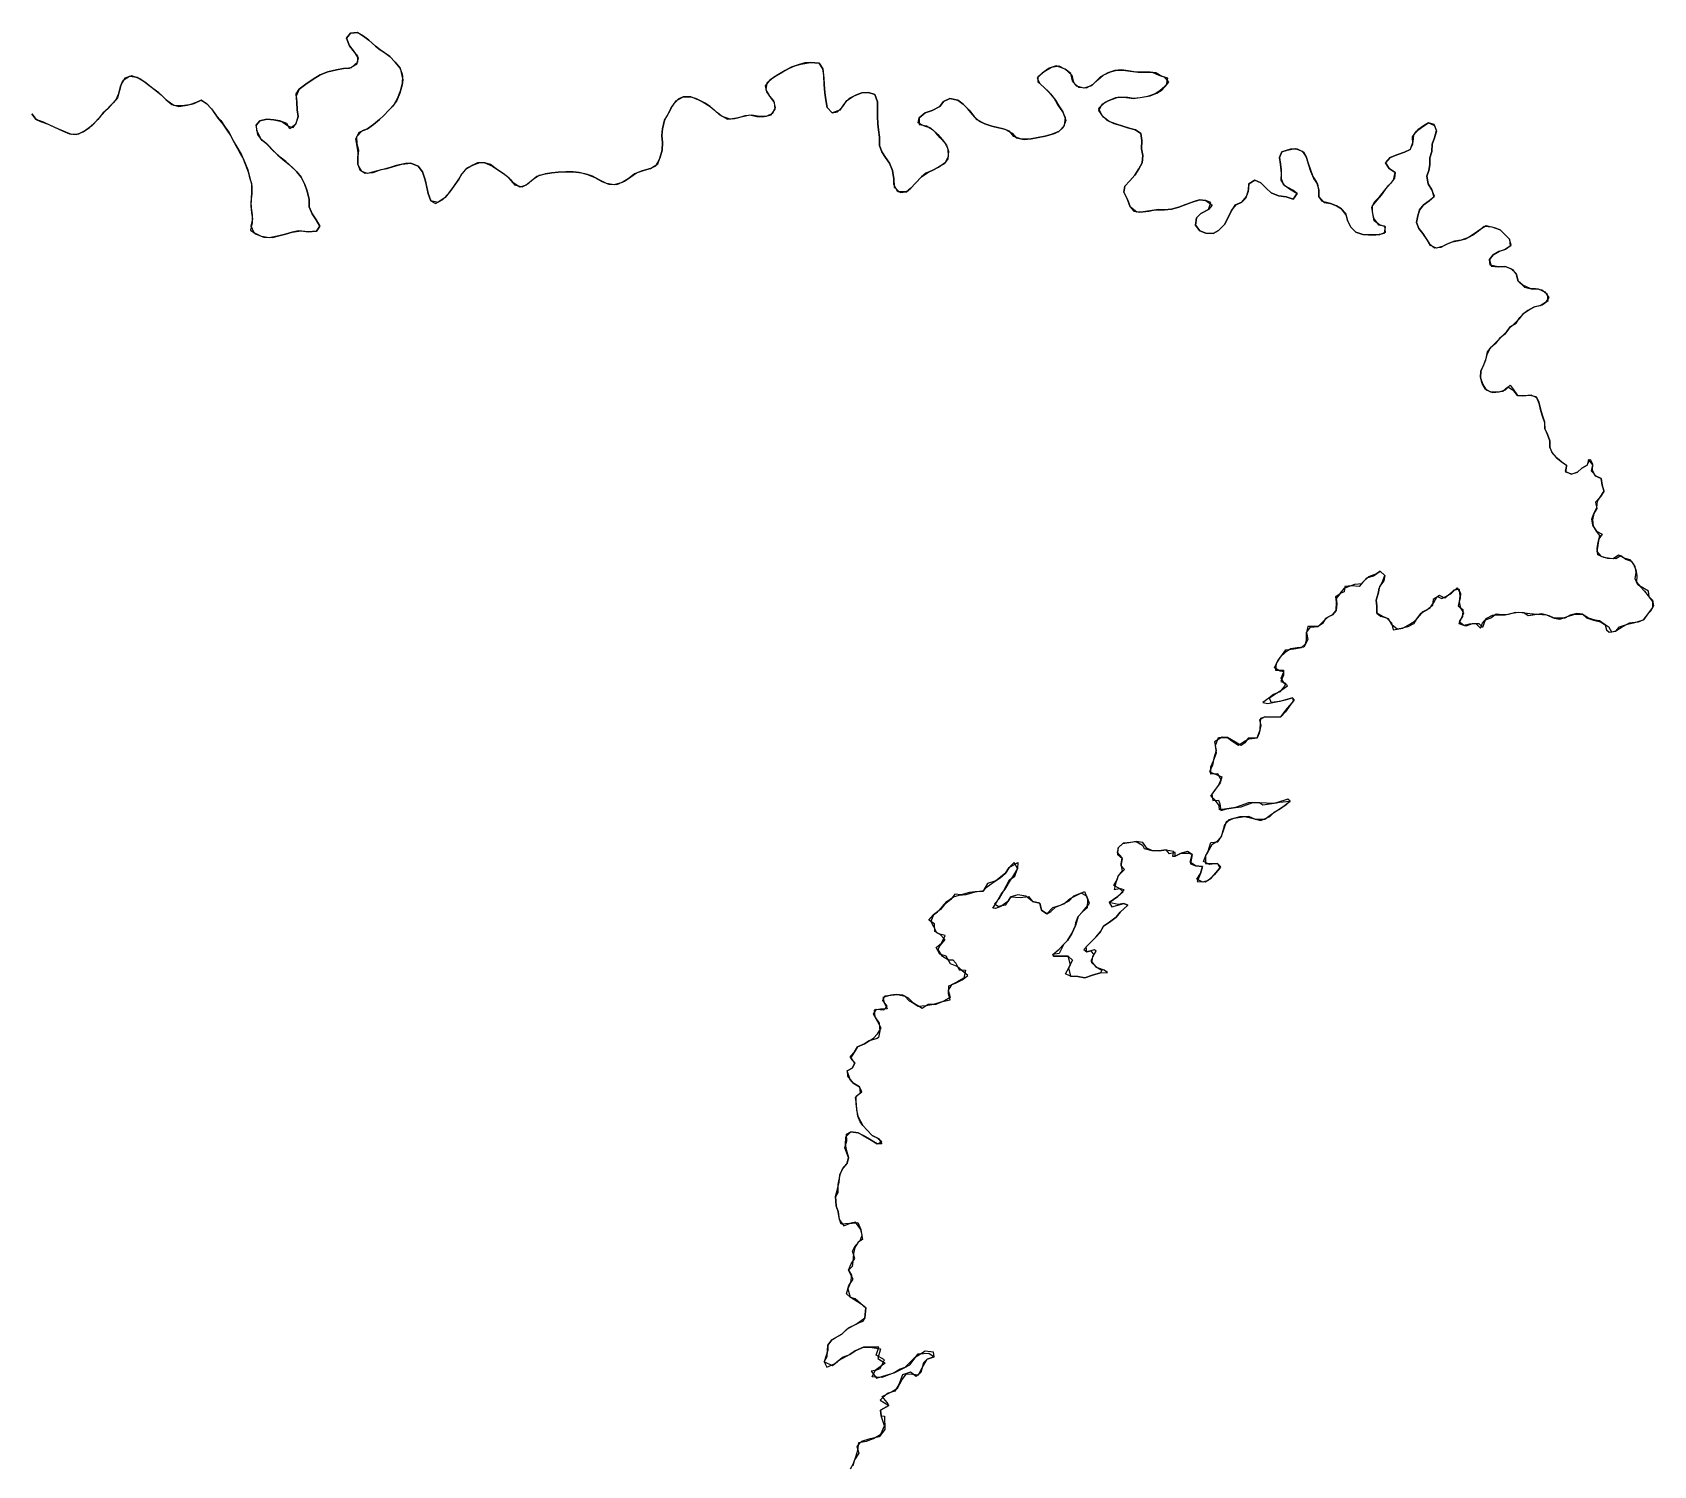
# Model space of a CAD drawing. Extents: x -74 to -34.8, y -33.8 to 5.3.
# Drawn here: x -50.236 to -49.691, y -28.91 to -28.429 of the extents above; entities that cross this region are included whole.
import ezdxf

# ---------------------------------------------------------------- set-up
doc = ezdxf.new("R2010")
doc.units = 0
doc.header["$LTSCALE"] = 2
doc.layers.add('UFEBRASIL', color=7, linetype='Continuous')

msp = doc.modelspace()

# ---------------------------------------------------------------- linework, layer by layer
at = {"layer": 'UFEBRASIL'}
for points in [[(-49.96106, -28.91125), (-49.96006, -28.9094), (-49.95935, -28.90723), (-49.95863, -28.90495), (-49.9583, -28.90242), (-49.95573, -28.90188), (-49.95336, -28.90105), (-49.95096, -28.8996), (-49.94966, -28.89678), (-49.95085, -28.89347), (-49.95106, -28.89151), (-49.94824, -28.89001), (-49.9488, -28.88895), (-49.95043, -28.88693), (-49.94731, -28.8854), (-49.94534, -28.8841), (-49.94373, -28.88125), (-49.94232, -28.87934), (-49.94024, -28.87945), (-49.93822, -28.87965), (-49.937, -28.87733), (-49.9354, -28.87436), (-49.93299, -28.87361), (-49.9332, -28.87209), (-49.93601, -28.87177), (-49.93971, -28.87407), (-49.94281, -28.87723), (-49.94442, -28.87779), (-49.94638, -28.87899), (-49.95053, -28.88059), (-49.95386, -28.88034), (-49.95276, -28.87822), (-49.95116, -28.87758), (-49.94964, -28.87465), (-49.95242, -28.87304), (-49.95153, -28.87039), (-49.95446, -28.87033), (-49.95676, -28.87036), (-49.95952, -28.87158), (-49.96137, -28.87287), (-49.96506, -28.87486), (-49.96714, -28.87669), (-49.96989, -28.87531), (-49.96898, -28.87356), (-49.96872, -28.86967), (-49.96733, -28.86793), (-49.96627, -28.86728), (-49.96402, -28.86597), (-49.96175, -28.8639), (-49.95918, -28.86262), (-49.95626, -28.86055), (-49.956, -28.85712), (-49.95747, -28.8559), (-49.96115, -28.85357), (-49.96239, -28.85242), (-49.96161, -28.84963), (-49.96018, -28.84754), (-49.96181, -28.84456), (-49.96088, -28.84244), (-49.95962, -28.84058), (-49.96037, -28.83814), (-49.95951, -28.8363), (-49.95788, -28.83458), (-49.95717, -28.83275), (-49.95767, -28.83084), (-49.95937, -28.82844), (-49.96143, -28.82881), (-49.96425, -28.82906), (-49.96492, -28.82698), (-49.96519, -28.82488), (-49.96593, -28.82297), (-49.96609, -28.8198), (-49.96551, -28.81735), (-49.9649, -28.81502), (-49.96464, -28.81246), (-49.96349, -28.80999), (-49.96224, -28.80862), (-49.96172, -28.80671), (-49.96303, -28.8034), (-49.96236, -28.80108), (-49.96248, -28.7989), (-49.96098, -28.79807), (-49.95847, -28.79839), (-49.95685, -28.79934), (-49.95473, -28.80059), (-49.95217, -28.80208), (-49.95057, -28.80145), (-49.95225, -28.8001), (-49.95381, -28.79929), (-49.95554, -28.79747), (-49.957, -28.79594), (-49.9578, -28.79473), (-49.95861, -28.79284), (-49.95914, -28.7887), (-49.95923, -28.78611), (-49.95733, -28.78465), (-49.9581, -28.78298), (-49.96029, -28.78161), (-49.9611, -28.7808), (-49.96217, -28.7776), (-49.96052, -28.77674), (-49.95966, -28.77499), (-49.96118, -28.77275), (-49.95975, -28.77119), (-49.95869, -28.76958), (-49.95643, -28.7685), (-49.95478, -28.76753), (-49.95337, -28.7666), (-49.95201, -28.7652), (-49.95078, -28.7633), (-49.95195, -28.7611), (-49.95337, -28.75858), (-49.95241, -28.75693), (-49.94993, -28.75715), (-49.94874, -28.75586), (-49.95029, -28.754), (-49.94954, -28.75242), (-49.94751, -28.75222), (-49.94523, -28.75197), (-49.94287, -28.75258), (-49.94138, -28.75404), (-49.93997, -28.75493), (-49.93835, -28.75586), (-49.93577, -28.75567), (-49.93316, -28.75516), (-49.9307, -28.75443), (-49.92759, -28.75377), (-49.92815, -28.75173), (-49.92808, -28.74905), (-49.92585, -28.74813), (-49.92361, -28.74708), (-49.92174, -28.74554), (-49.92357, -28.74398), (-49.92526, -28.74254), (-49.92755, -28.74167), (-49.92897, -28.7391), (-49.93112, -28.73838), (-49.9323, -28.73615), (-49.93057, -28.73472), (-49.92936, -28.73211), (-49.93108, -28.73174), (-49.93282, -28.73078), (-49.93288, -28.7282), (-49.93475, -28.72697), (-49.93323, -28.72518), (-49.93185, -28.72416), (-49.93036, -28.72259), (-49.92874, -28.72076), (-49.92651, -28.71923), (-49.92455, -28.71861), (-49.9223, -28.71845), (-49.9192, -28.71751), (-49.91631, -28.71705), (-49.91556, -28.71604), (-49.91384, -28.71479), (-49.91083, -28.71275), (-49.90907, -28.71121), (-49.90782, -28.70932), (-49.90495, -28.70761), (-49.90498, -28.70966), (-49.90703, -28.71305), (-49.90795, -28.71377), (-49.90972, -28.71721), (-49.91131, -28.71993), (-49.91279, -28.72157), (-49.91149, -28.72233), (-49.90891, -28.72186), (-49.90724, -28.71919), (-49.90416, -28.71936), (-49.90131, -28.71903), (-49.89998, -28.72072), (-49.89754, -28.72131), (-49.89694, -28.72367), (-49.89521, -28.72484), (-49.89381, -28.72405), (-49.89222, -28.72262), (-49.88951, -28.72151), (-49.88737, -28.71975), (-49.88447, -28.71833), (-49.88255, -28.71739), (-49.88156, -28.71994), (-49.88158, -28.72289), (-49.88316, -28.72424), (-49.88467, -28.72582), (-49.88556, -28.72878), (-49.88679, -28.7315), (-49.88819, -28.73387), (-49.88944, -28.73511), (-49.89106, -28.73821), (-49.89315, -28.73854), (-49.89295, -28.73908), (-49.8899, -28.7391), (-49.88802, -28.7391), (-49.88657, -28.74045), (-49.88788, -28.74296), (-49.88724, -28.74586), (-49.88476, -28.74594), (-49.88239, -28.74642), (-49.87988, -28.74545), (-49.87716, -28.7447), (-49.87479, -28.74463), (-49.87596, -28.74384), (-49.87819, -28.74306), (-49.8801, -28.74129), (-49.87972, -28.73924), (-49.87861, -28.73744), (-49.87917, -28.73698), (-49.88178, -28.7376), (-49.88199, -28.736), (-49.88028, -28.73431), (-49.87873, -28.73267), (-49.87706, -28.73069), (-49.8761, -28.72906), (-49.87409, -28.72773), (-49.87183, -28.72596), (-49.87055, -28.72432), (-49.86802, -28.72196), (-49.86935, -28.72142), (-49.87123, -28.72178), (-49.87425, -28.72104), (-49.87137, -28.71902), (-49.86923, -28.7168), (-49.87076, -28.71641), (-49.87272, -28.71535), (-49.87142, -28.71329), (-49.87123, -28.71216), (-49.86903, -28.71004), (-49.87019, -28.70872), (-49.86977, -28.70647), (-49.87131, -28.7051), (-49.87124, -28.7027), (-49.86938, -28.70102), (-49.86709, -28.70087), (-49.86514, -28.7006), (-49.86306, -28.70185), (-49.86251, -28.7029), (-49.85995, -28.70364), (-49.85743, -28.70369), (-49.85505, -28.70335), (-49.8526, -28.70385), (-49.85295, -28.70553), (-49.85209, -28.7055), (-49.85011, -28.70451), (-49.84746, -28.70448), (-49.84634, -28.70493), (-49.84694, -28.70812), (-49.84529, -28.70873), (-49.84294, -28.70901), (-49.84359, -28.71139), (-49.8447, -28.714), (-49.84204, -28.71417), (-49.84003, -28.7129), (-49.83838, -28.71109), (-49.83674, -28.70905), (-49.83789, -28.70803), (-49.84056, -28.7083), (-49.84257, -28.7073), (-49.84169, -28.70507), (-49.84102, -28.70381), (-49.84014, -28.70098), (-49.83777, -28.70072), (-49.83657, -28.69903), (-49.83599, -28.69728), (-49.83487, -28.69393), (-49.8324, -28.69282), (-49.82868, -28.69218), (-49.82631, -28.6928), (-49.82335, -28.69351), (-49.82032, -28.69216), (-49.81882, -28.69076), (-49.81668, -28.68957), (-49.8135, -28.68705), (-49.81421, -28.68637), (-49.81805, -28.68762), (-49.81918, -28.68785), (-49.82368, -28.68767), (-49.82594, -28.68747), (-49.82744, -28.68765), (-49.83185, -28.68913), (-49.83477, -28.68961), (-49.83717, -28.68997), (-49.83733, -28.68848), (-49.83849, -28.68678), (-49.84011, -28.68536), (-49.83879, -28.68351), (-49.83752, -28.68183), (-49.83667, -28.67976), (-49.83771, -28.67784), (-49.84009, -28.67801), (-49.84012, -28.67548), (-49.83925, -28.67348), (-49.83822, -28.67088), (-49.83852, -28.66832), (-49.83751, -28.66573), (-49.83446, -28.66568), (-49.83299, -28.66679), (-49.83078, -28.66823), (-49.82874, -28.66686), (-49.82718, -28.66618), (-49.82458, -28.66574), (-49.82357, -28.66311), (-49.82344, -28.6608), (-49.82333, -28.65917), (-49.82201, -28.65877), (-49.82057, -28.65874), (-49.81654, -28.65874), (-49.81486, -28.65653), (-49.81357, -28.65489), (-49.81197, -28.65312), (-49.81264, -28.65234), (-49.815, -28.65308), (-49.81691, -28.65357), (-49.81986, -28.65394), (-49.82043, -28.65241), (-49.81863, -28.65115), (-49.81662, -28.64989), (-49.81433, -28.64833), (-49.81548, -28.64744), (-49.81648, -28.64572), (-49.8156, -28.6436), (-49.81686, -28.64346), (-49.81867, -28.64234), (-49.81756, -28.63992), (-49.81601, -28.63783), (-49.81488, -28.6362), (-49.81224, -28.6359), (-49.80966, -28.63547), (-49.80826, -28.63429), (-49.80798, -28.63292), (-49.80792, -28.63042), (-49.80668, -28.62859), (-49.80402, -28.62837), (-49.80226, -28.62666), (-49.80074, -28.62522), (-49.7992, -28.62452), (-49.79796, -28.62305), (-49.79792, -28.62023), (-49.79814, -28.61834), (-49.79666, -28.61734), (-49.79525, -28.61556), (-49.79392, -28.61504), (-49.79173, -28.61423), (-49.78941, -28.61402), (-49.78775, -28.61211), (-49.78542, -28.61142), (-49.78324, -28.60981), (-49.78164, -28.61131), (-49.78203, -28.61311), (-49.78345, -28.61503), (-49.78391, -28.61735), (-49.78463, -28.61956), (-49.78434, -28.62154), (-49.7844, -28.62397), (-49.78307, -28.6249), (-49.78109, -28.62556), (-49.7794, -28.62722), (-49.7789, -28.62948), (-49.77564, -28.62898), (-49.77325, -28.62761), (-49.77144, -28.62652), (-49.76987, -28.62477), (-49.76884, -28.6234), (-49.7665, -28.62224), (-49.76521, -28.62032), (-49.76414, -28.61835), (-49.76248, -28.61898), (-49.76115, -28.61835), (-49.75925, -28.61721), (-49.75736, -28.61541), (-49.75626, -28.61728), (-49.75636, -28.61889), (-49.757, -28.62145), (-49.75552, -28.62275), (-49.75556, -28.62503), (-49.75665, -28.62673), (-49.75513, -28.62796), (-49.75318, -28.62755), (-49.75113, -28.62738), (-49.74955, -28.62895), (-49.74887, -28.62729), (-49.74739, -28.62557), (-49.74554, -28.62461), (-49.74347, -28.62445), (-49.74128, -28.6245), (-49.73904, -28.62398), (-49.7368, -28.62361), (-49.73464, -28.62386), (-49.73222, -28.62415), (-49.73176, -28.62416), (-49.72741, -28.62452), (-49.72479, -28.62557), (-49.72289, -28.62591), (-49.72036, -28.62502), (-49.71785, -28.62425), (-49.71526, -28.62422), (-49.7139, -28.62547), (-49.71163, -28.62634), (-49.70927, -28.62688), (-49.70768, -28.62781), (-49.70723, -28.62948), (-49.7063, -28.63028), (-49.70414, -28.63003), (-49.7029, -28.62853), (-49.70018, -28.62766), (-49.69773, -28.62705), (-49.6948, -28.62614), (-49.69293, -28.62374), (-49.69167, -28.62207), (-49.69166, -28.62), (-49.6929, -28.61849), (-49.69318, -28.61654), (-49.695, -28.61548), (-49.69676, -28.61448), (-49.69759, -28.61246), (-49.69725, -28.61029), (-49.69764, -28.60825), (-49.69874, -28.60657), (-49.70076, -28.60593), (-49.70237, -28.60466), (-49.70405, -28.60564), (-49.70605, -28.60556), (-49.70813, -28.60523), (-49.71019, -28.60434), (-49.71036, -28.60221), (-49.71002, -28.6001), (-49.70949, -28.59784), (-49.71059, -28.59638), (-49.71186, -28.59444), (-49.71217, -28.59233), (-49.7115, -28.59051), (-49.7105, -28.58852), (-49.7102, -28.58634), (-49.70914, -28.58463), (-49.70805, -28.58283), (-49.7087, -28.58092), (-49.70899, -28.57875), (-49.71074, -28.57791), (-49.71229, -28.57624), (-49.7118, -28.5741), (-49.71327, -28.57238), (-49.71373, -28.57422), (-49.71553, -28.57522), (-49.71695, -28.57665), (-49.71882, -28.57722), (-49.72092, -28.57663), (-49.72057, -28.57451), (-49.72222, -28.57323), (-49.72382, -28.57192), (-49.72525, -28.57046), (-49.72623, -28.56817), (-49.72628, -28.56608), (-49.727, -28.56397), (-49.72783, -28.56216), (-49.72791, -28.56007), (-49.72856, -28.55815), (-49.72925, -28.55604), (-49.72979, -28.55354), (-49.7306, -28.55159), (-49.73249, -28.55076), (-49.73476, -28.55097), (-49.73713, -28.55086), (-49.73838, -28.54931), (-49.74033, -28.54808), (-49.74203, -28.54951), (-49.74404, -28.54977), (-49.74606, -28.54978), (-49.74787, -28.54871), (-49.74899, -28.54679), (-49.74949, -28.54467), (-49.74945, -28.54273), (-49.74842, -28.54059), (-49.74769, -28.53846), (-49.74715, -28.5362), (-49.7459, -28.5345), (-49.74404, -28.53268), (-49.74234, -28.53105), (-49.74072, -28.52934), (-49.73948, -28.52764), (-49.73757, -28.52652), (-49.7363, -28.52469), (-49.73474, -28.52314), (-49.73304, -28.52197), (-49.73119, -28.52102), (-49.72879, -28.52037), (-49.72687, -28.51893), (-49.72702, -28.51695), (-49.7289, -28.5155), (-49.7311, -28.51508), (-49.73291, -28.51497), (-49.73538, -28.51386), (-49.73685, -28.51249), (-49.73759, -28.50989), (-49.73927, -28.50829), (-49.74148, -28.5076), (-49.74358, -28.5077), (-49.74625, -28.50713), (-49.74653, -28.50523), (-49.74528, -28.50361), (-49.74313, -28.50239), (-49.7412, -28.50175), (-49.73927, -28.50033), (-49.73982, -28.49836), (-49.74119, -28.49699), (-49.74298, -28.49525), (-49.74485, -28.49454), (-49.74767, -28.4939), (-49.74971, -28.49524), (-49.75169, -28.49661), (-49.75353, -28.4978), (-49.75607, -28.49867), (-49.75832, -28.49909), (-49.76033, -28.49978), (-49.76211, -28.50077), (-49.76437, -28.50135), (-49.76631, -28.50046), (-49.7675, -28.49859), (-49.76886, -28.49646), (-49.7703, -28.4948), (-49.77103, -28.49281), (-49.7706, -28.49052), (-49.76994, -28.48815), (-49.76874, -28.48696), (-49.76683, -28.48555), (-49.76501, -28.4839), (-49.76585, -28.48183), (-49.76712, -28.47978), (-49.76752, -28.4772), (-49.76685, -28.47531), (-49.76659, -28.4734), (-49.76659, -28.47106), (-49.76584, -28.46894), (-49.76581, -28.46648), (-49.76504, -28.46433), (-49.76428, -28.46187), (-49.76506, -28.45984), (-49.767, -28.45934), (-49.76863, -28.46032), (-49.77056, -28.4617), (-49.77208, -28.46336), (-49.77223, -28.46569), (-49.77321, -28.46823), (-49.77509, -28.46919), (-49.7773, -28.46995), (-49.77989, -28.47095), (-49.78142, -28.47277), (-49.78022, -28.47467), (-49.7782, -28.476), (-49.77837, -28.47792), (-49.77974, -28.47969), (-49.78161, -28.48166), (-49.78288, -28.48355), (-49.7844, -28.48522), (-49.78589, -28.48723), (-49.7859, -28.48929), (-49.78537, -28.49155), (-49.78381, -28.49358), (-49.78183, -28.49388), (-49.78154, -28.49616), (-49.78346, -28.49687), (-49.78635, -28.49696), (-49.78907, -28.49675), (-49.79146, -28.49605), (-49.79313, -28.49439), (-49.79425, -28.49205), (-49.79455, -28.49041), (-49.79623, -28.48817), (-49.79795, -28.48716), (-49.7999, -28.48634), (-49.80257, -28.48572), (-49.80384, -28.48401), (-49.80381, -28.48177), (-49.80422, -28.47985), (-49.80546, -28.47796), (-49.80648, -28.4756), (-49.80733, -28.4732), (-49.80782, -28.47133), (-49.80878, -28.46922), (-49.81099, -28.46812), (-49.81339, -28.4681), (-49.81628, -28.46904), (-49.81703, -28.47091), (-49.81666, -28.47316), (-49.81647, -28.47513), (-49.81648, -28.47798), (-49.81584, -28.47993), (-49.81369, -28.48144), (-49.81109, -28.48309), (-49.81244, -28.48494), (-49.81478, -28.48413), (-49.81741, -28.48381), (-49.8198, -28.48284), (-49.82151, -28.48121), (-49.82326, -28.47947), (-49.82532, -28.47851), (-49.82728, -28.4798), (-49.82756, -28.48238), (-49.8284, -28.48475), (-49.82973, -28.48592), (-49.83207, -28.48694), (-49.8331, -28.48878), (-49.83429, -28.49106), (-49.8355, -28.49347), (-49.83755, -28.49544), (-49.83934, -28.49649), (-49.84173, -28.49631), (-49.84381, -28.49554), (-49.84526, -28.49372), (-49.84488, -28.49118), (-49.84343, -28.48976), (-49.84091, -28.48836), (-49.84008, -28.48601), (-49.8418, -28.4854), (-49.84393, -28.4852), (-49.84567, -28.48576), (-49.84852, -28.48672), (-49.85079, -28.48765), (-49.85328, -28.48828), (-49.85561, -28.48848), (-49.8576, -28.48842), (-49.85995, -28.48872), (-49.86287, -28.48923), (-49.86499, -28.48925), (-49.86715, -28.48748), (-49.86812, -28.48508), (-49.86931, -28.48259), (-49.86902, -28.48063), (-49.86728, -28.47876), (-49.86566, -28.47684), (-49.86427, -28.47479), (-49.8632, -28.4727), (-49.86295, -28.47033), (-49.86333, -28.46803), (-49.86331, -28.46527), (-49.86357, -28.46285), (-49.86543, -28.46167), (-49.86722, -28.46126), (-49.86966, -28.46046), (-49.87173, -28.45979), (-49.87428, -28.45884), (-49.87617, -28.45742), (-49.87775, -28.45516), (-49.87654, -28.453), (-49.87465, -28.45197), (-49.87194, -28.45084), (-49.86928, -28.4507), (-49.86611, -28.4511), (-49.86317, -28.45072), (-49.86051, -28.45023), (-49.8582, -28.44933), (-49.85649, -28.4482), (-49.85498, -28.44658), (-49.85449, -28.44429), (-49.85656, -28.44381), (-49.85854, -28.44251), (-49.86044, -28.44228), (-49.8629, -28.44226), (-49.86518, -28.44226), (-49.86785, -28.44187), (-49.87022, -28.44156), (-49.87235, -28.44174), (-49.87463, -28.44251), (-49.87714, -28.44382), (-49.87856, -28.44537), (-49.88022, -28.44693), (-49.88274, -28.44768), (-49.88507, -28.44697), (-49.88652, -28.44523), (-49.88714, -28.44277), (-49.88902, -28.44129), (-49.89201, -28.44019), (-49.89435, -28.441), (-49.89676, -28.44263), (-49.89844, -28.44437), (-49.89749, -28.44616), (-49.89565, -28.44794), (-49.89394, -28.44953), (-49.89226, -28.45175), (-49.89115, -28.45362), (-49.88982, -28.45559), (-49.88874, -28.45851), (-49.88965, -28.46092), (-49.89119, -28.46218), (-49.89369, -28.4632), (-49.89578, -28.46381), (-49.89804, -28.46419), (-49.90042, -28.46471), (-49.90362, -28.46478), (-49.90623, -28.46392), (-49.90772, -28.46215), (-49.90985, -28.46132), (-49.9113, -28.46101), (-49.91361, -28.46045), (-49.91595, -28.45962), (-49.9186, -28.45826), (-49.92017, -28.45651), (-49.92178, -28.45451), (-49.92323, -28.45299), (-49.92504, -28.45167), (-49.92779, -28.45116), (-49.92983, -28.45212), (-49.93108, -28.45382), (-49.93367, -28.45514), (-49.936, -28.45598), (-49.93805, -28.45763), (-49.93806, -28.45991), (-49.93555, -28.46037), (-49.93356, -28.4616), (-49.93179, -28.46326), (-49.93036, -28.46496), (-49.92887, -28.46682), (-49.9282, -28.46883), (-49.92844, -28.47141), (-49.92968, -28.47308), (-49.93149, -28.47417), (-49.93367, -28.47537), (-49.93575, -28.47623), (-49.93727, -28.47746), (-49.93927, -28.47953), (-49.94084, -28.48124), (-49.94232, -28.48243), (-49.94517, -28.48243), (-49.94659, -28.48004), (-49.94653, -28.47809), (-49.947, -28.47535), (-49.94796, -28.47287), (-49.94936, -28.47098), (-49.95053, -28.4691), (-49.95135, -28.46693), (-49.95135, -28.46417), (-49.95169, -28.46162), (-49.9519, -28.45966), (-49.95207, -28.45719), (-49.95208, -28.45497), (-49.95203, -28.45224), (-49.95291, -28.44984), (-49.95507, -28.44913), (-49.95732, -28.44926), (-49.95913, -28.4499), (-49.96153, -28.45113), (-49.96328, -28.45306), (-49.96472, -28.45508), (-49.96723, -28.45591), (-49.9689, -28.4542), (-49.96943, -28.45159), (-49.96971, -28.44929), (-49.96996, -28.44645), (-49.97004, -28.44342), (-49.97043, -28.44122), (-49.97159, -28.43926), (-49.9745, -28.439), (-49.97645, -28.43921), (-49.97866, -28.43983), (-49.98098, -28.44064), (-49.98303, -28.44175), (-49.98496, -28.44285), (-49.98696, -28.44404), (-49.98922, -28.44601), (-49.98952, -28.44822), (-49.98834, -28.45035), (-49.98697, -28.4519), (-49.98636, -28.45414), (-49.98724, -28.45613), (-49.98939, -28.45715), (-49.9916, -28.45724), (-49.9942, -28.45671), (-49.9966, -28.45698), (-49.99871, -28.45762), (-50.00152, -28.45808), (-50.00419, -28.45719), (-50.00605, -28.45572), (-50.00819, -28.45378), (-50.00987, -28.45275), (-50.01203, -28.45168), (-50.01474, -28.45058), (-50.01723, -28.45062), (-50.019, -28.45142), (-50.02082, -28.45347), (-50.02217, -28.45601), (-50.02357, -28.45841), (-50.02424, -28.46133), (-50.02443, -28.46361), (-50.02423, -28.46592), (-50.02438, -28.46848), (-50.02509, -28.4712), (-50.02653, -28.47384), (-50.02828, -28.47464), (-50.03106, -28.47548), (-50.03364, -28.47645), (-50.03541, -28.47794), (-50.03775, -28.47937), (-50.04045, -28.48013), (-50.04308, -28.47963), (-50.04532, -28.47856), (-50.04775, -28.47721), (-50.04936, -28.47665), (-50.05219, -28.47603), (-50.05417, -28.47581), (-50.0567, -28.47578), (-50.05921, -28.4759), (-50.06134, -28.47606), (-50.06354, -28.47647), (-50.06639, -28.4773), (-50.06828, -28.47895), (-50.06997, -28.48028), (-50.07218, -28.48087), (-50.07433, -28.4795), (-50.07566, -28.47785), (-50.07775, -28.47629), (-50.08009, -28.47472), (-50.08199, -28.47335), (-50.08385, -28.47277), (-50.08634, -28.47269), (-50.08793, -28.47347), (-50.09034, -28.47499), (-50.09158, -28.47646), (-50.09258, -28.47821), (-50.09368, -28.47984), (-50.09537, -28.48216), (-50.09718, -28.48438), (-50.09968, -28.48604), (-50.10207, -28.48549), (-50.10296, -28.48302), (-50.10346, -28.48035), (-50.10396, -28.47845), (-50.10479, -28.47573), (-50.10625, -28.47391), (-50.10869, -28.47288), (-50.11055, -28.47294), (-50.11368, -28.47361), (-50.11568, -28.4743), (-50.11769, -28.47483), (-50.12041, -28.47559), (-50.12328, -28.47636), (-50.1252, -28.47567), (-50.12655, -28.47327), (-50.12658, -28.47135), (-50.12637, -28.46935), (-50.1267, -28.46711), (-50.12715, -28.46467), (-50.12605, -28.46244), (-50.12326, -28.46136), (-50.12124, -28.45983), (-50.11928, -28.45815), (-50.11784, -28.4568), (-50.11608, -28.45506), (-50.11435, -28.45311), (-50.11322, -28.45112), (-50.11219, -28.4486), (-50.1115, -28.44597), (-50.11143, -28.44352), (-50.11149, -28.44303), (-50.1123, -28.44101), (-50.11394, -28.43898), (-50.11579, -28.43709), (-50.11908, -28.43482), (-50.12056, -28.43357), (-50.1228, -28.43158), (-50.1246, -28.43016), (-50.12678, -28.42896), (-50.12904, -28.4292), (-50.13035, -28.43094), (-50.12933, -28.43347), (-50.12809, -28.43504), (-50.1264, -28.43762), (-50.12693, -28.43973), (-50.1294, -28.44102), (-50.13129, -28.44112), (-50.13369, -28.44152), (-50.13662, -28.44224), (-50.13921, -28.4432), (-50.14156, -28.44464), (-50.14402, -28.44628), (-50.14628, -28.44799), (-50.14729, -28.45033), (-50.14704, -28.45234), (-50.14689, -28.45491), (-50.14661, -28.45723), (-50.14748, -28.45988), (-50.14937, -28.46127), (-50.15039, -28.45958), (-50.15277, -28.45867), (-50.15478, -28.45833), (-50.15707, -28.45804), (-50.15945, -28.4586), (-50.16071, -28.4601), (-50.16059, -28.46186), (-50.15915, -28.4647), (-50.15744, -28.46599), (-50.1555, -28.46815), (-50.15342, -28.47016), (-50.15182, -28.47155), (-50.14946, -28.47342), (-50.14703, -28.47576), (-50.14557, -28.47757), (-50.14435, -28.48007), (-50.14352, -28.48221), (-50.14282, -28.48501), (-50.14286, -28.48752), (-50.14187, -28.48982), (-50.14054, -28.49185), (-50.13926, -28.49395), (-50.14046, -28.49568), (-50.1432, -28.49589), (-50.14643, -28.49554), (-50.14861, -28.49598), (-50.15079, -28.49668), (-50.1531, -28.49722), (-50.15634, -28.49791), (-50.15888, -28.49745), (-50.16137, -28.49628), (-50.16232, -28.49399), (-50.16184, -28.49159), (-50.16212, -28.48952), (-50.16237, -28.48713), (-50.16223, -28.48491), (-50.1621, -28.4823), (-50.1621, -28.47984), (-50.16276, -28.47777), (-50.16316, -28.4762), (-50.16415, -28.4735), (-50.16514, -28.4709), (-50.16622, -28.46904), (-50.16783, -28.46628), (-50.1692, -28.46354), (-50.17043, -28.46174), (-50.17175, -28.45973), (-50.17338, -28.45775), (-50.17515, -28.45529), (-50.17691, -28.45332), (-50.17912, -28.45175), (-50.18077, -28.4525), (-50.18307, -28.45329), (-50.18562, -28.45363), (-50.18831, -28.45349), (-50.19018, -28.45211), (-50.19166, -28.45075), (-50.19339, -28.44926), (-50.1958, -28.44746), (-50.19757, -28.44598), (-50.19977, -28.4445), (-50.20241, -28.44351), (-50.20477, -28.44436), (-50.20597, -28.44631), (-50.20661, -28.4485), (-50.20724, -28.4509), (-50.2087, -28.45255), (-50.2104, -28.45446), (-50.2122, -28.45612), (-50.21389, -28.4582), (-50.21584, -28.46032), (-50.21783, -28.46178), (-50.22037, -28.46314), (-50.22265, -28.46327), (-50.2246, -28.46243), (-50.22753, -28.4612), (-50.22946, -28.46029), (-50.23209, -28.45913), (-50.23451, -28.45817), (-50.23603, -28.45625)], [(-50.23603, -28.45625), (-50.23451, -28.45817), (-50.23305, -28.45885), (-50.2305, -28.4598), (-50.2284, -28.46076), (-50.22575, -28.46196), (-50.22335, -28.46301), (-50.22114, -28.46324), (-50.21874, -28.46235), (-50.21661, -28.46089), (-50.21466, -28.459), (-50.21277, -28.45683), (-50.21105, -28.45502), (-50.20926, -28.45316), (-50.20768, -28.45149), (-50.20677, -28.44947), (-50.20627, -28.44706), (-50.20529, -28.44499), (-50.20324, -28.44359), (-50.20066, -28.44402), (-50.19832, -28.44539), (-50.19667, -28.44669), (-50.1944, -28.44848), (-50.19258, -28.44996), (-50.19104, -28.45147), (-50.18894, -28.45317), (-50.18669, -28.4538), (-50.18386, -28.45338), (-50.1815, -28.45282), (-50.17912, -28.45175), (-50.17748, -28.45273), (-50.17571, -28.45466), (-50.174, -28.45691), (-50.17256, -28.45855), (-50.17104, -28.46076), (-50.16978, -28.46261), (-50.16841, -28.46531), (-50.16684, -28.46797), (-50.16556, -28.47004), (-50.16445, -28.47267), (-50.16352, -28.47506), (-50.16276, -28.47777), (-50.16207, -28.48047), (-50.16209, -28.48319), (-50.16242, -28.48581), (-50.16231, -28.48786), (-50.16203, -28.49022), (-50.16202, -28.4929), (-50.16262, -28.49532), (-50.16068, -28.49669), (-50.15804, -28.49765), (-50.15519, -28.49781), (-50.1531, -28.49722), (-50.15079, -28.49668), (-50.14861, -28.49598), (-50.14555, -28.49555), (-50.1432, -28.49589), (-50.14046, -28.49568), (-50.13926, -28.49395), (-50.14054, -28.49185), (-50.14187, -28.48982), (-50.14286, -28.48752), (-50.14282, -28.48501), (-50.14352, -28.48221), (-50.14435, -28.48002), (-50.14557, -28.47757), (-50.14703, -28.47576), (-50.14837, -28.47439), (-50.15069, -28.47233), (-50.15259, -28.47083), (-50.15465, -28.46898), (-50.15675, -28.46675), (-50.15863, -28.46522), (-50.16011, -28.46321), (-50.16071, -28.4601), (-50.15945, -28.4586), (-50.15707, -28.45804), (-50.15478, -28.45833), (-50.15201, -28.45888), (-50.14979, -28.46047), (-50.14826, -28.46093), (-50.14724, -28.45949), (-50.14661, -28.45723), (-50.14689, -28.45491), (-50.14704, -28.45234), (-50.14728, -28.44953), (-50.14628, -28.44799), (-50.14402, -28.44628), (-50.14156, -28.44464), (-50.13921, -28.4432), (-50.13662, -28.44224), (-50.13369, -28.44152), (-50.13129, -28.44112), (-50.12862, -28.44075), (-50.12648, -28.4388), (-50.12657, -28.43688), (-50.12809, -28.43504), (-50.12933, -28.43347), (-50.13035, -28.43094), (-50.12904, -28.4292), (-50.12657, -28.42902), (-50.1246, -28.43016), (-50.1228, -28.43158), (-50.12056, -28.43357), (-50.11908, -28.43482), (-50.11763, -28.4357), (-50.11579, -28.43709), (-50.11394, -28.43898), (-50.1123, -28.44101), (-50.11137, -28.4449), (-50.11162, -28.44653), (-50.11239, -28.44936), (-50.11348, -28.45178), (-50.11492, -28.45381), (-50.11608, -28.45506), (-50.11784, -28.4568), (-50.11928, -28.45815), (-50.12124, -28.45983), (-50.12326, -28.46136), (-50.12504, -28.46199), (-50.12703, -28.46398), (-50.12687, -28.46641), (-50.12635, -28.46853), (-50.12652, -28.4707), (-50.12655, -28.47327), (-50.12583, -28.4751), (-50.12402, -28.47626), (-50.12137, -28.47597), (-50.11868, -28.47498), (-50.11668, -28.47465), (-50.11459, -28.47392), (-50.11178, -28.47316), (-50.10869, -28.47288), (-50.10625, -28.47391), (-50.10479, -28.47573), (-50.10396, -28.47845), (-50.10337, -28.481), (-50.10296, -28.48302), (-50.10207, -28.48549), (-50.10042, -28.48635), (-50.09799, -28.48503), (-50.09593, -28.48295), (-50.09427, -28.4807), (-50.09258, -28.47821), (-50.09158, -28.47646), (-50.08977, -28.47447), (-50.08793, -28.47347), (-50.08557, -28.47262), (-50.08385, -28.47277), (-50.08131, -28.47383), (-50.07948, -28.47509), (-50.07718, -28.47667), (-50.07515, -28.47849), (-50.0739, -28.48013), (-50.0714, -28.48081), (-50.06925, -28.47964), (-50.06763, -28.47825), (-50.06561, -28.47686), (-50.06354, -28.47647), (-50.06134, -28.47606), (-50.05921, -28.4759), (-50.0567, -28.47578), (-50.05417, -28.47581), (-50.05138, -28.47609), (-50.04936, -28.47665), (-50.04699, -28.47763), (-50.04465, -28.47901), (-50.04222, -28.47994), (-50.03954, -28.48004), (-50.03695, -28.47887), (-50.03485, -28.47747), (-50.0329, -28.4761), (-50.03024, -28.47518), (-50.02828, -28.47464), (-50.02582, -28.47308), (-50.02509, -28.4712), (-50.02438, -28.46848), (-50.02423, -28.46592), (-50.02443, -28.46361), (-50.02424, -28.46133), (-50.02357, -28.45841), (-50.0226, -28.45684), (-50.02146, -28.45445), (-50.01967, -28.45192), (-50.01723, -28.45062), (-50.01474, -28.45058), (-50.01296, -28.45118), (-50.01092, -28.45217), (-50.00819, -28.45378), (-50.00683, -28.45496), (-50.00522, -28.45646), (-50.00245, -28.45803), (-49.99992, -28.45782), (-49.99784, -28.45732), (-49.99487, -28.45659), (-49.99255, -28.45715), (-49.9901, -28.45721), (-49.98774, -28.45658), (-49.98636, -28.45475), (-49.98661, -28.45254), (-49.98784, -28.45075), (-49.98923, -28.44895), (-49.98959, -28.44687), (-49.98787, -28.44462), (-49.98595, -28.44345), (-49.98381, -28.44222), (-49.98183, -28.44112), (-49.97984, -28.4402), (-49.97781, -28.43959), (-49.9745, -28.439), (-49.97159, -28.43926), (-49.97043, -28.44122), (-49.97, -28.44427), (-49.96996, -28.44645), (-49.96971, -28.44929), (-49.96943, -28.45159), (-49.9689, -28.4542), (-49.96723, -28.45591), (-49.96543, -28.45561), (-49.9637, -28.45378), (-49.96237, -28.45177), (-49.96012, -28.45041), (-49.95732, -28.44926), (-49.95507, -28.44913), (-49.95291, -28.44984), (-49.95203, -28.45224), (-49.95208, -28.45497), (-49.95207, -28.45719), (-49.9519, -28.45966), (-49.95169, -28.46162), (-49.95135, -28.46417), (-49.95135, -28.46693), (-49.95053, -28.4691), (-49.94936, -28.47098), (-49.94796, -28.47287), (-49.947, -28.47535), (-49.94653, -28.47809), (-49.94641, -28.48088), (-49.94439, -28.48274), (-49.94232, -28.48243), (-49.94084, -28.48124), (-49.93927, -28.47953), (-49.93727, -28.47746), (-49.93489, -28.47585), (-49.93324, -28.47512), (-49.93149, -28.47417), (-49.92919, -28.47256), (-49.92824, -28.47047), (-49.92832, -28.46814), (-49.92934, -28.46615), (-49.93093, -28.46431), (-49.93242, -28.46265), (-49.9341, -28.4611), (-49.93626, -28.4604), (-49.93836, -28.45928), (-49.93805, -28.45763), (-49.936, -28.45598), (-49.93367, -28.45514), (-49.93108, -28.45382), (-49.92983, -28.45212), (-49.92779, -28.45116), (-49.92504, -28.45167), (-49.92323, -28.45299), (-49.92127, -28.45509), (-49.91954, -28.45716), (-49.91785, -28.45875), (-49.91595, -28.45962), (-49.91361, -28.46045), (-49.9113, -28.46101), (-49.90923, -28.46149), (-49.90679, -28.46282), (-49.90547, -28.4643), (-49.90278, -28.46487), (-49.90042, -28.46471), (-49.89804, -28.46419), (-49.89578, -28.46381), (-49.89289, -28.46301), (-49.89119, -28.46218), (-49.88919, -28.46017), (-49.88889, -28.45762), (-49.88982, -28.45559), (-49.89153, -28.453), (-49.89274, -28.45105), (-49.89439, -28.44907), (-49.89622, -28.44738), (-49.89805, -28.44562), (-49.89813, -28.44371), (-49.89608, -28.44211), (-49.89358, -28.44062), (-49.89114, -28.44016), (-49.88902, -28.44129), (-49.88681, -28.44336), (-49.88619, -28.44582), (-49.88451, -28.44733), (-49.88184, -28.44757), (-49.87956, -28.44632), (-49.87806, -28.44492), (-49.87628, -28.44327), (-49.87384, -28.44223), (-49.87169, -28.44164), (-49.86951, -28.44168), (-49.86717, -28.442), (-49.86451, -28.44231), (-49.86203, -28.44228), (-49.85981, -28.44228), (-49.85755, -28.44329), (-49.85574, -28.44392), (-49.85428, -28.44565), (-49.85551, -28.44715), (-49.85721, -28.44862), (-49.85884, -28.44958), (-49.86136, -28.45043), (-49.86384, -28.45092), (-49.86611, -28.4511), (-49.86801, -28.45083), (-49.87099, -28.45064), (-49.87357, -28.45156), (-49.87567, -28.45252), (-49.87777, -28.45452), (-49.87671, -28.45685), (-49.87498, -28.45842), (-49.87271, -28.45948), (-49.87067, -28.46009), (-49.86798, -28.46102), (-49.86543, -28.46167), (-49.86357, -28.46285), (-49.86331, -28.46527), (-49.86333, -28.46803), (-49.86295, -28.47033), (-49.8632, -28.4727), (-49.86427, -28.47479), (-49.86566, -28.47684), (-49.86728, -28.47876), (-49.86902, -28.48063), (-49.86931, -28.48259), (-49.86812, -28.48508), (-49.86715, -28.48748), (-49.86592, -28.48895), (-49.86392, -28.48936), (-49.86092, -28.48894), (-49.85877, -28.48852), (-49.85561, -28.48848), (-49.85328, -28.48828), (-49.85079, -28.48765), (-49.84852, -28.48672), (-49.84675, -28.4861), (-49.84393, -28.4852), (-49.8418, -28.4854), (-49.8397, -28.48691), (-49.84091, -28.48836), (-49.84343, -28.48976), (-49.84488, -28.49118), (-49.84526, -28.49372), (-49.84381, -28.49554), (-49.84173, -28.49631), (-49.83934, -28.49649), (-49.83755, -28.49544), (-49.8355, -28.49347), (-49.83429, -28.49106), (-49.8331, -28.48878), (-49.83156, -28.48681), (-49.82973, -28.48592), (-49.82811, -28.4841), (-49.82746, -28.48177), (-49.82728, -28.4798), (-49.82532, -28.47851), (-49.82326, -28.47947), (-49.82151, -28.48121), (-49.8198, -28.48284), (-49.81741, -28.48381), (-49.81478, -28.48413), (-49.81244, -28.48494), (-49.81109, -28.48309), (-49.81254, -28.4819), (-49.81527, -28.48048), (-49.81648, -28.47856), (-49.81641, -28.4762), (-49.81666, -28.47316), (-49.81703, -28.47091), (-49.81628, -28.46904), (-49.81451, -28.46845), (-49.81183, -28.46794), (-49.80937, -28.46877), (-49.80809, -28.47073), (-49.80733, -28.4732), (-49.80676, -28.4748), (-49.80585, -28.47736), (-49.80464, -28.47925), (-49.80381, -28.48177), (-49.80384, -28.48401), (-49.80199, -28.48606), (-49.7999, -28.48634), (-49.79795, -28.48716), (-49.79623, -28.48817), (-49.79492, -28.48966), (-49.79425, -28.49205), (-49.79313, -28.49439), (-49.79146, -28.49605), (-49.78907, -28.49675), (-49.78713, -28.49696), (-49.78467, -28.49691), (-49.78182, -28.49638), (-49.7814, -28.49419), (-49.78344, -28.49357), (-49.78529, -28.49225), (-49.78574, -28.48976), (-49.78604, -28.48765), (-49.78498, -28.48576), (-49.78343, -28.48421), (-49.78213, -28.48246), (-49.78034, -28.48027), (-49.77875, -28.47858), (-49.7782, -28.476), (-49.78022, -28.47467), (-49.78142, -28.47277), (-49.77989, -28.47095), (-49.7773, -28.46995), (-49.77509, -28.46919), (-49.77321, -28.46823), (-49.77231, -28.4665), (-49.77235, -28.46399), (-49.77107, -28.46214), (-49.76933, -28.46085), (-49.767, -28.45934), (-49.76496, -28.46025), (-49.76427, -28.4621), (-49.76504, -28.46433), (-49.76581, -28.46648), (-49.76584, -28.46894), (-49.76659, -28.47106), (-49.76659, -28.4734), (-49.76685, -28.47531), (-49.76752, -28.4772), (-49.76712, -28.47978), (-49.76585, -28.48183), (-49.7652, -28.48427), (-49.76683, -28.48555), (-49.76874, -28.48696), (-49.77007, -28.48865), (-49.7706, -28.49052), (-49.77103, -28.49281), (-49.7703, -28.4948), (-49.76886, -28.49646), (-49.76789, -28.49798), (-49.76668, -28.49993), (-49.76501, -28.50126), (-49.76274, -28.50107), (-49.76092, -28.5001), (-49.75893, -28.49925), (-49.75671, -28.49877), (-49.75444, -28.49825), (-49.75218, -28.49708), (-49.75023, -28.49556), (-49.74826, -28.49397), (-49.74569, -28.49418), (-49.74298, -28.49525), (-49.7417, -28.49649), (-49.73982, -28.49836), (-49.73955, -28.50071), (-49.74145, -28.50198), (-49.74343, -28.50248), (-49.74528, -28.50361), (-49.74653, -28.50523), (-49.74592, -28.50738), (-49.74358, -28.5077), (-49.74102, -28.5076), (-49.73882, -28.50851), (-49.73741, -28.51029), (-49.73685, -28.51249), (-49.73474, -28.51448), (-49.73248, -28.51501), (-49.73014, -28.51505), (-49.72796, -28.51601), (-49.72664, -28.51801), (-49.72771, -28.51958), (-49.72949, -28.52072), (-49.73165, -28.52122), (-49.7336, -28.52237), (-49.73548, -28.52362), (-49.73666, -28.52527), (-49.73845, -28.52701), (-49.74001, -28.52843), (-49.74142, -28.53023), (-49.74319, -28.53173), (-49.74467, -28.53354), (-49.74631, -28.53498), (-49.74743, -28.53708), (-49.74781, -28.53901), (-49.74862, -28.54091), (-49.74945, -28.54273), (-49.74949, -28.54495), (-49.7488, -28.54721), (-49.74764, -28.54894), (-49.74556, -28.5498), (-49.74322, -28.54967), (-49.74119, -28.54892), (-49.73956, -28.54735), (-49.73853, -28.54877), (-49.73713, -28.55086), (-49.73536, -28.551), (-49.73292, -28.5507), (-49.7309, -28.55118), (-49.72997, -28.55307), (-49.7294, -28.55547), (-49.72868, -28.55763), (-49.72805, -28.55974), (-49.72803, -28.56177), (-49.727, -28.56397), (-49.72628, -28.56608), (-49.72623, -28.56817), (-49.72559, -28.57003), (-49.72412, -28.57167), (-49.72247, -28.57306), (-49.72069, -28.57428), (-49.72112, -28.57631), (-49.71906, -28.57727), (-49.71695, -28.57665), (-49.71553, -28.57522), (-49.71373, -28.57422), (-49.71273, -28.57222), (-49.71189, -28.5738), (-49.71207, -28.57591), (-49.71105, -28.57779), (-49.70899, -28.57875), (-49.7087, -28.58092), (-49.70818, -28.58309), (-49.70941, -28.585), (-49.71091, -28.58671), (-49.71045, -28.58876), (-49.7115, -28.59051), (-49.71193, -28.59265), (-49.7117, -28.59471), (-49.71059, -28.59638), (-49.70869, -28.59743), (-49.70977, -28.599), (-49.71011, -28.60111), (-49.71053, -28.60323), (-49.70915, -28.60483), (-49.70686, -28.60547), (-49.70494, -28.60557), (-49.7032, -28.60437), (-49.70144, -28.60533), (-49.69947, -28.60596), (-49.69813, -28.60751), (-49.69739, -28.60936), (-49.69708, -28.61132), (-49.69717, -28.61348), (-49.69595, -28.61504), (-49.69444, -28.61653), (-49.69325, -28.61809), (-49.69174, -28.61953), (-49.69142, -28.62153), (-49.69244, -28.62332), (-49.69364, -28.62458), (-49.6948, -28.62614), (-49.69655, -28.62692), (-49.69964, -28.6273), (-49.70164, -28.62844), (-49.70414, -28.63003), (-49.70548, -28.63035), (-49.70636, -28.62873), (-49.70768, -28.62781), (-49.70954, -28.6265), (-49.71106, -28.62628), (-49.71325, -28.62559), (-49.71545, -28.62424), (-49.71715, -28.62404), (-49.7194, -28.62461), (-49.72124, -28.62557), (-49.72479, -28.62557), (-49.72649, -28.62484), (-49.72892, -28.62417), (-49.73357, -28.62488), (-49.73503, -28.6238), (-49.73774, -28.62372), (-49.74024, -28.62435), (-49.74217, -28.62445), (-49.7443, -28.62429), (-49.74611, -28.62559), (-49.74802, -28.62627), (-49.74889, -28.6288), (-49.74999, -28.62756), (-49.75239, -28.62751), (-49.75447, -28.62832), (-49.75672, -28.62756), (-49.75614, -28.62601), (-49.7551, -28.62386), (-49.7562, -28.62226), (-49.7566, -28.62012), (-49.75639, -28.61817), (-49.75663, -28.61604), (-49.75852, -28.61624), (-49.76015, -28.6178), (-49.76157, -28.61893), (-49.76328, -28.61805), (-49.76541, -28.61932), (-49.76562, -28.62139), (-49.76758, -28.62297), (-49.76966, -28.62402), (-49.77093, -28.62574), (-49.77201, -28.62747), (-49.77396, -28.62849), (-49.77613, -28.62907), (-49.77747, -28.62931), (-49.77936, -28.62783), (-49.78047, -28.62584), (-49.78241, -28.62511), (-49.7844, -28.62397), (-49.78434, -28.62154), (-49.78463, -28.61956), (-49.78391, -28.61735), (-49.78358, -28.61553), (-49.78255, -28.61365), (-49.78164, -28.61131), (-49.78324, -28.60981), (-49.78447, -28.61073), (-49.78713, -28.61173), (-49.78907, -28.61355), (-49.79034, -28.61494), (-49.79284, -28.61474), (-49.79508, -28.61499), (-49.79532, -28.61676), (-49.79666, -28.61734), (-49.79798, -28.61904), (-49.79777, -28.62065), (-49.79796, -28.62305), (-49.7992, -28.62452), (-49.80161, -28.62578), (-49.80262, -28.62738), (-49.80402, -28.62837), (-49.80747, -28.62842), (-49.80792, -28.63042), (-49.80752, -28.63275), (-49.80881, -28.63534), (-49.8111, -28.63559), (-49.81325, -28.63587), (-49.81501, -28.63698), (-49.81696, -28.63877), (-49.81815, -28.64085), (-49.81837, -28.64313), (-49.81569, -28.64303), (-49.81571, -28.64474), (-49.81662, -28.64691), (-49.81498, -28.64746), (-49.81534, -28.64848), (-49.81693, -28.65032), (-49.8191, -28.6512), (-49.82065, -28.65252), (-49.82267, -28.65394), (-49.82094, -28.65422), (-49.81812, -28.65372), (-49.815, -28.65308), (-49.81264, -28.65234), (-49.81247, -28.65348), (-49.81357, -28.65489), (-49.81503, -28.65712), (-49.81654, -28.65874), (-49.81776, -28.65885), (-49.82201, -28.65877), (-49.82377, -28.65971), (-49.82331, -28.6617), (-49.82388, -28.66427), (-49.82458, -28.66574), (-49.82755, -28.66586), (-49.82863, -28.66748), (-49.82995, -28.6684), (-49.83183, -28.66722), (-49.83446, -28.66568), (-49.83631, -28.66562), (-49.83888, -28.66713), (-49.83829, -28.67), (-49.8391, -28.67267), (-49.83958, -28.67495), (-49.84049, -28.67726), (-49.83849, -28.67795), (-49.83638, -28.67891), (-49.83694, -28.68087), (-49.83849, -28.68302), (-49.83973, -28.68467), (-49.83941, -28.68683), (-49.83749, -28.68677), (-49.83705, -28.68797), (-49.83678, -28.69021), (-49.83477, -28.68961), (-49.83185, -28.68913), (-49.82996, -28.689), (-49.82594, -28.68747), (-49.82368, -28.68767), (-49.82262, -28.68825), (-49.81805, -28.68762), (-49.81703, -28.68737), (-49.8135, -28.68705), (-49.81487, -28.68841), (-49.81668, -28.68957), (-49.8197, -28.69158), (-49.82194, -28.69322), (-49.82514, -28.69317), (-49.82732, -28.69216), (-49.83039, -28.69235), (-49.83406, -28.69329), (-49.83548, -28.69504), (-49.83657, -28.69903), (-49.83833, -28.70086), (-49.83977, -28.70175), (-49.84116, -28.70433), (-49.84187, -28.70535), (-49.84186, -28.70803), (-49.83948, -28.70801), (-49.83789, -28.70803), (-49.83711, -28.70959), (-49.83898, -28.71175), (-49.84095, -28.71372), (-49.84282, -28.7142), (-49.84477, -28.71328), (-49.84359, -28.71139), (-49.84294, -28.70901), (-49.84529, -28.70873), (-49.84701, -28.70756), (-49.84634, -28.70493), (-49.84792, -28.70393), (-49.85011, -28.70451), (-49.85209, -28.7055), (-49.85212, -28.70432), (-49.85392, -28.70472), (-49.85505, -28.70335), (-49.85743, -28.70369), (-49.85995, -28.70364), (-49.86154, -28.7028), (-49.86296, -28.70095), (-49.86514, -28.7006), (-49.86751, -28.70106), (-49.86977, -28.70136), (-49.87124, -28.7027), (-49.87158, -28.70433), (-49.87, -28.70605), (-49.87031, -28.70818), (-49.86992, -28.71049), (-49.87123, -28.71216), (-49.87191, -28.71408), (-49.87261, -28.71676), (-49.87076, -28.71641), (-49.86957, -28.71752), (-49.87137, -28.71902), (-49.87425, -28.72104), (-49.87337, -28.72255), (-49.86935, -28.72142), (-49.86802, -28.72196), (-49.87055, -28.72432), (-49.87183, -28.72596), (-49.87409, -28.72773), (-49.8761, -28.72906), (-49.8774, -28.73125), (-49.87873, -28.73267), (-49.88084, -28.7348), (-49.88275, -28.73688), (-49.88178, -28.7376), (-49.88035, -28.73734), (-49.87936, -28.73864), (-49.88036, -28.74064), (-49.87878, -28.74254), (-49.87667, -28.74383), (-49.87716, -28.7447), (-49.87988, -28.74545), (-49.88239, -28.74642), (-49.88476, -28.74594), (-49.88724, -28.74586), (-49.88885, -28.74501), (-49.88727, -28.74196), (-49.88802, -28.7391), (-49.89072, -28.73914), (-49.89295, -28.73908), (-49.89315, -28.73854), (-49.89104, -28.73676), (-49.88944, -28.73511), (-49.88819, -28.73387), (-49.88679, -28.7315), (-49.88556, -28.72878), (-49.88548, -28.72781), (-49.88467, -28.72582), (-49.88316, -28.72424), (-49.88084, -28.72138), (-49.88177, -28.71893), (-49.88361, -28.71793), (-49.88623, -28.719), (-49.88777, -28.72061), (-49.89073, -28.72207), (-49.89326, -28.72288), (-49.89521, -28.72484), (-49.89694, -28.72367), (-49.89754, -28.72131), (-49.89998, -28.72072), (-49.90222, -28.719), (-49.90486, -28.71848), (-49.90724, -28.71919), (-49.90826, -28.72076), (-49.91064, -28.72239), (-49.91242, -28.72304), (-49.91331, -28.72294), (-49.91203, -28.72112), (-49.91049, -28.71833), (-49.90916, -28.71655), (-49.90703, -28.71305), (-49.90586, -28.71227), (-49.90498, -28.70966), (-49.90608, -28.70767), (-49.90782, -28.70932), (-49.90907, -28.71121), (-49.91227, -28.71382), (-49.9151, -28.71466), (-49.91664, -28.71738), (-49.9192, -28.71751), (-49.92112, -28.71767), (-49.92389, -28.71851), (-49.92604, -28.71831), (-49.92744, -28.72003), (-49.9295, -28.72177), (-49.93084, -28.72341), (-49.93323, -28.72518), (-49.93413, -28.72748), (-49.93327, -28.72916), (-49.9322, -28.73116), (-49.93108, -28.73174), (-49.92942, -28.73348), (-49.93097, -28.73541), (-49.93173, -28.73686), (-49.93055, -28.73888), (-49.92819, -28.74037), (-49.9267, -28.74035), (-49.92573, -28.74145), (-49.92457, -28.74367), (-49.92252, -28.74381), (-49.92301, -28.74649), (-49.9252, -28.74773), (-49.92716, -28.74877), (-49.92826, -28.75052), (-49.92758, -28.75293), (-49.92954, -28.75404), (-49.93245, -28.7553), (-49.93503, -28.7553), (-49.93703, -28.75667), (-49.93997, -28.75493), (-49.94164, -28.7532), (-49.94354, -28.75222), (-49.94574, -28.75194), (-49.94751, -28.75222), (-49.95021, -28.753), (-49.94984, -28.75471), (-49.94879, -28.75674), (-49.95097, -28.75692), (-49.95312, -28.75725), (-49.95294, -28.75951), (-49.95151, -28.76159), (-49.95123, -28.76418), (-49.95171, -28.76636), (-49.95213, -28.76675), (-49.95478, -28.76753), (-49.95643, -28.7685), (-49.95869, -28.76958), (-49.95975, -28.77119), (-49.96114, -28.77335), (-49.95966, -28.77499), (-49.96052, -28.77674), (-49.96217, -28.7776), (-49.96209, -28.77936), (-49.96029, -28.78161), (-49.9581, -28.78298), (-49.95789, -28.78495), (-49.95949, -28.78665), (-49.95914, -28.7887), (-49.95912, -28.79064), (-49.95861, -28.79284), (-49.957, -28.79594), (-49.95554, -28.79747), (-49.95381, -28.79929), (-49.95172, -28.80029), (-49.95056, -28.80212), (-49.95217, -28.80208), (-49.95473, -28.80059), (-49.95685, -28.79934), (-49.95847, -28.79839), (-49.96098, -28.79807), (-49.96276, -28.79988), (-49.96289, -28.80233), (-49.96254, -28.80402), (-49.96172, -28.80671), (-49.96224, -28.80862), (-49.96394, -28.81056), (-49.96464, -28.81246), (-49.96537, -28.81578), (-49.96537, -28.81848), (-49.96609, -28.8198), (-49.9659, -28.82301), (-49.96519, -28.82488), (-49.96486, -28.82751), (-49.96331, -28.8296), (-49.96143, -28.82881), (-49.95861, -28.82848), (-49.95767, -28.83084), (-49.95709, -28.8342), (-49.9585, -28.83514), (-49.95966, -28.83687), (-49.96008, -28.83898), (-49.96028, -28.84164), (-49.96048, -28.84334), (-49.96181, -28.84456), (-49.96072, -28.84622), (-49.96113, -28.84869), (-49.96201, -28.85081), (-49.96115, -28.85357), (-49.95953, -28.85404), (-49.956, -28.85712), (-49.95626, -28.86055), (-49.95709, -28.86177), (-49.95918, -28.86262), (-49.96244, -28.86446), (-49.96402, -28.86597), (-49.96733, -28.86793), (-49.96872, -28.86967), (-49.96875, -28.87139), (-49.96989, -28.87531), (-49.96903, -28.87704), (-49.96625, -28.8759), (-49.96376, -28.87377), (-49.96137, -28.87287), (-49.95952, -28.87158), (-49.95676, -28.87036), (-49.95446, -28.87033), (-49.95105, -28.87092), (-49.95197, -28.87415), (-49.94949, -28.87571), (-49.95276, -28.87822), (-49.9542, -28.87841), (-49.95234, -28.88074), (-49.94883, -28.87961), (-49.94638, -28.87899), (-49.94281, -28.87723), (-49.94118, -28.87628), (-49.93835, -28.87262), (-49.93474, -28.87234), (-49.93299, -28.87361), (-49.9354, -28.87436), (-49.93654, -28.87561), (-49.93746, -28.87883), (-49.93908, -28.88019), (-49.94097, -28.87875), (-49.94359, -28.87966), (-49.94481, -28.88289), (-49.94623, -28.88519), (-49.94875, -28.88592), (-49.95113, -28.88816), (-49.94824, -28.89001), (-49.95106, -28.89151), (-49.95085, -28.89347), (-49.94972, -28.89354), (-49.9496, -28.89797), (-49.95151, -28.90046), (-49.95489, -28.90122), (-49.95745, -28.90209), (-49.95901, -28.90369), (-49.95832, -28.90593), (-49.95971, -28.90824), (-49.9603, -28.91019)]]:
    msp.add_lwpolyline(points, dxfattribs=at)

doc.saveas('drawing.dxf')
